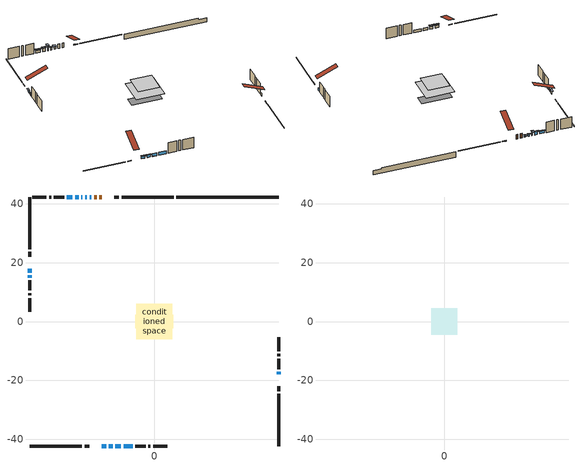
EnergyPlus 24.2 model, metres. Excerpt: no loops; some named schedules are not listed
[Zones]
conditioned space
 floor outside (Floor1 construction): -2.1,-2.1 -2.1,2.1 2.1,2.1 2.1,-2.1 z0.35
 floor adiabatic (AdiabaticFloorConstruction): -6.05,-6.05 -6.05,6.05 6.05,6.05 6.05,-6.05 z2.79
 floor foundation (Slab1 construction): -6.38,-2.31 -6.38,2.31 6.38,2.31 6.38,-2.31 z-2.09
 wall outside (RimJoist1 construction): 6.59,42.26 -11.11,42.26 / -42.26,-42.26 -24.57,-42.26 / -42.26,42.26 -42.26,24.57 / 42.26,-42.26 42.26,-24.57 z0.35:0.65
 wall outside (RimJoist2 construction): -12.04,42.26 -13.64,42.26 / -23.64,-42.26 -22.03,-42.26 / -42.26,23.64 -42.26,22.03 / 42.26,-23.64 42.26,-22.03 z0.35:0.65
 wall outside (AdiabaticWallConstruction 1): -17.84,42.26 -18.63,42.26 / -19.56,42.26 -20.43,42.26 z0.35:2.38
 wall outside (AdiabaticWallConstruction): -21.36,42.26 -21.97,42.26 z0.35:1.27; -22.89,42.26 -23.51,42.26 z0.35:1.37; -17.84,-42.26 -16.31,-42.26 / -15.39,-42.26 -14.16,-42.26 / -42.26,17.84 -42.26,16.62 / 42.26,-17.84 42.26,-17.07 / -42.26,15.69 -42.26,14.93 / -13.24,-42.26 -11.33,-42.26 / -10.4,-42.26 -7.35,-42.26 / -27.82,42.26 -29.65,42.26 z0.35:1.57; -24.43,42.26 -24.74,42.26 z0.35:2.38; -25.67,42.26 -26.89,42.26 z0.35:1.87
 wall outside (Wall1 construction): -30.57,42.26 -34.04,42.26 / -6.42,-42.26 -2.96,-42.26 / -42.26,14 -42.26,10.53 / 42.26,-16.15 42.26,-12.68 z0.35:5.23
 wall outside (Wall2 construction): -34.97,42.26 -35.71,42.26 / -2.03,-42.26 -1.29,-42.26 / -42.26,9.6 -42.26,8.87 / 42.26,-11.75 42.26,-11.01 z0.35:5.23
 wall outside (Wall3 construction): -36.64,42.26 -41.34,42.26 / -0.36,-42.26 4.34,-42.26 / -42.26,7.94 -42.26,3.24 / 42.26,-10.09 42.26,-5.39 z0.35:5.23
 wall foundation (FoundationWall1 construction): 7.52,42.26,-2.09 7.52,42.26,0.35 38.79,42.26,0.35 38.79,42.26,-0.18 42.26,42.26,-0.18 42.26,42.26,-2.09
 window (WindowConstruction 8): -21.36,42.26 -21.97,42.26 z0.35:1.26
 window (WindowConstruction 4): -22.9,42.26 -23.51,42.26 z0.35:1.36
 window (WindowConstruction 5): -17.84,-42.26 -16.31,-42.26 z0.35:1.57
 window (WindowConstruction 6): -15.38,-42.26 -14.17,-42.26 z0.35:1.57
 window (WindowConstruction 7): -42.26,17.84 -42.26,16.62 z0.35:1.57
 window (WindowConstruction 10): 42.26,-17.84 42.26,-17.08 z0.35:1.57
 window (WindowConstruction 11): -42.26,15.69 -42.26,14.93 z0.35:1.57
 window (WindowConstruction 9): -24.43,42.26 -24.74,42.26 z0.35:2.38
 window (WindowConstruction): -13.24,-42.26 -11.33,-42.26 z0.35:1.57
 window (WindowConstruction 1): -10.4,-42.26 -7.35,-42.26 z0.35:1.57
 window (WindowConstruction 2): -25.67,42.26 -26.89,42.26 z0.35:1.87
 window (WindowConstruction 3): -27.82,42.26 -29.65,42.26 z0.35:1.57
 door (Door): -17.84,42.26 -18.63,42.26 z0.35:2.38
 door (Door 1): -19.56,42.26 -20.43,42.26 z0.35:2.38
 ceiling adiabatic (AdiabaticFloorConstruction): 6.05,-6.05 6.05,6.05 -6.05,6.05 -6.05,-6.05 z2.79
attic - vented
 floor to conditioned space (Floor2 construction Reversed): -4.49,-4.49 -4.49,4.49 4.49,4.49 4.49,-4.49 z5.23
 roof outside (Roof1 construction): -16.91,42.26,5.23 -16.91,33.64,8.82 -14.57,33.64,8.82 -14.57,42.26,5.23; -18.77,-42.26,5.23 -18.77,-33.64,8.82 -21.1,-33.64,8.82 -21.1,-42.26,5.23; -42.26,18.77,5.23 -33.64,18.77,8.82 -33.64,21.1,8.82 -42.26,21.1,5.23; 42.26,-18.77,5.23 33.64,-18.77,8.82 33.64,-21.1,8.82 42.26,-21.1,5.23
shading: -22.27,42.26 -21.06,42.26 -21.06,43.48 -22.27,43.48 z1.56; -23.8,42.26 -22.6,42.26 -22.6,42.87 -23.8,42.87 z1.66; -16.02,-42.26 -18.14,-42.26 -18.14,-42.87 -16.02,-42.87 z1.87; -13.87,-42.26 -15.68,-42.26 -15.68,-42.87 -13.87,-42.87 z1.87; -42.26,16.32 -42.26,18.14 -42.87,18.14 -42.87,16.32 z1.87; -25.04,42.26 -24.14,42.26 -24.14,43.48 -25.04,43.48 z2.68; -27.19,42.26 -25.37,42.26 -25.37,42.87 -27.19,42.87 z2.17; -29.94,42.26 -27.52,42.26 -27.52,42.87 -29.94,42.87 z1.87
[Building]
Building 1: Terrain=Suburbs
[Site:Location]
Edmonton Intl AP_AB: Latitude {deg}=53.31; Longitude {deg}=-113.58; Time Zone {hr}=-7; Elevation {m}=723; Keep Site Location Information=Yes
[Site:GroundTemperature:Shallow]
-1.56185, -3.61833, -3.78302, -2.80711, 1.11059, 5.01004, 8.39065, 10.5322, 10.7141, 8.97234, 5.67794, 1.89811
[Site:WaterMainsTemperature]
Calculation Method=Schedule; Temperature Schedule=mains temperature schedule
[Material] Roughness=Rough; Thermal Absorptance=0.9
Name | Thickness {m} | Conductivity {W/m-K} | Density {kg/m3} | Specific Heat {J/kg-K} | Solar Absorptance | Visible Absorptance
asphalt or fiberglass shingles | 0.00635 | 0.162714 | 1121.4 | 1465.45 | 0.4 | 0.4
ceiling loosefill ins | 0.169333 | 0.0480833 | 16.02 | 1046.75 | 0.7 | 0.7
ceiling stud and cavity | 0.1397 | 0.0984332 | 65.682 | 1177.47 | 0.7 | 0.7
concrete 4.0 in. | 0.1016 | 1.803125 | 2242.8 | 837.4 | 0.7 | 0.7
concrete 8.0 in. | 0.2032 | 1.803125 | 2242.8 | 837.4 | 0.7 | 0.7
door material | 0.04445 | 0.053851 | 512.64 | 1214.23 | 0.7 | 0.7
exterior vertical ins | 0.0763264 | 0.029427 | 32.04 | 1214.23 | 0.7 | 0.7
floor covering | 0.0127 | 0.0433444 | 54.468 | 1339.84 | 0.6 | 0.6
floor rigid ins | 0.103632 | 0.029427 | 32.04 | 1214.23 | 0.7 | 0.7
floor rigid ins 1; wall rigid ins 1 | 0.512978 | 0.029427 | 32.04 | 1214.23 | 0.7 | 0.7
floor stud and cavity | 0.1397 | 0.0903414 | 92.3553 | 1139.71 | 0.7 | 0.7
floor stud and cavity 1 | 0.1397 | 1.75129 | 37.0049 | 1207.88 | 0.7 | 0.7
furniture material conditioned space 1 | 0.1524 | 0.115458 | 640.8 | 1214.23 | 0.6 | 0.6
gypsum board | 0.0127 | 0.160291 | 801 | 837.4 | 0.6 | 0.6
gypsum board 1 | 0.0127 | 0.160291 | 801 | 837.4 | 0.7 | 0.7
osb sheathing 0.5 in. | 0.0127 | 0.115458 | 512.64 | 1214.23 | 0.7 | 0.7
osb sheathing 0.75 in. | 0.01905 | 0.115458 | 512.64 | 1214.23 | 0.7 | 0.7
osb sheathing 2.0 in. | 0.0508 | 0.115458 | 512.64 | 1214.23 | 0.7 | 0.7
rim joist rigid ins; wall rigid ins | 0.051816 | 0.029427 | 32.04 | 1214.23 | 0.7 | 0.7
rim joist stud and cavity | 0.0508 | 0.0407728 | 125.044 | 1163.47 | 0.6 | 0.6
rim joist stud and cavity 1 | 0.0508 | 0.0461172 | 125.044 | 1163.47 | 0.6 | 0.6
wall stud and cavity | 0.1397 | 0.181555 | 139.0536 | 1170.24 | 0.7 | 0.7
wall stud and cavity 1 | 0.1397 | 0.222865 | 139.0536 | 1170.24 | 0.7 | 0.7
wall stud and cavity 2 | 0.1397 | 0.196385 | 139.0536 | 1170.24 | 0.7 | 0.7
wall stud and cavity 3 | 0.0889 | 0.380278 | 52.3479 | 1209.89 | 0.7 | 0.7
wall stud and cavity 4 | 0.0889 | 0.391764 | 83.0341 | 1211.67 | 0.7 | 0.7
wood siding | 0.0254 | 0.102417 | 544.68 | 1172.36 | 0.4 | 0.4
wood siding 1; wood siding 2; wood siding 3 | 0.0254 | 0.102417 | 544.68 | 1172.36 | 0.7 | 0.7
[WindowMaterial:SimpleGlazingSystem]
Name | U-Factor {W/m2-K} | Solar Heat Gain Coefficient
WindowMaterial | 2.19966 | 0.56
WindowMaterial 1 | 2.21783 | 0.56
WindowMaterial 2 | 2.17638 | 0.59
WindowMaterial 3 | 2.19795 | 0.58
WindowMaterial 4 | 2.220098 | 0.57
WindowMaterial 5 | 2.23202 | 0.55
WindowMaterial 6 | 2.29278 | 0.53
WindowMaterial 7 | 1.967427 | 0.57
WindowMaterial 8 | 2.05771 | 0.51
WindowMaterial 9 | 2.39384 | 0.48
[Construction]
AdiabaticFloorConstruction: floor stud and cavity 1, floor rigid ins 1, osb sheathing 0.75 in., floor covering
AdiabaticWallConstruction: wood siding 2, wall rigid ins 1, wall stud and cavity 3, gypsum board
AdiabaticWallConstruction 1: wood siding 3, wall rigid ins 1, wall stud and cavity 3, gypsum board
Door; Door 1: door material
Floor1 construction: floor stud and cavity, floor rigid ins, osb sheathing 0.75 in., floor covering
Floor2 construction Reversed: gypsum board, ceiling stud and cavity, ceiling loosefill ins
FoundationWall1 construction: concrete 8.0 in., gypsum board 1
furniture construction conditioned space 1: furniture material conditioned space 1
PartitionWallConstruction: gypsum board, wall stud and cavity 4, gypsum board
RimJoist1 construction: wood siding 1, rim joist rigid ins, osb sheathing 2.0 in., rim joist stud and cavity
RimJoist2 construction: wood siding 1, rim joist rigid ins, osb sheathing 2.0 in., rim joist stud and cavity 1
Roof1 construction: asphalt or fiberglass shingles
Slab1 construction: concrete 4.0 in.
Wall1 construction: wood siding, wall rigid ins, osb sheathing 0.5 in., wall stud and cavity, gypsum board
Wall2 construction: wood siding, wall rigid ins, osb sheathing 0.5 in., wall stud and cavity 1, gypsum board
Wall3 construction: wood siding, wall rigid ins, osb sheathing 0.5 in., wall stud and cavity 2, gypsum board
WindowConstruction: WindowMaterial
WindowConstruction 1: WindowMaterial 1
WindowConstruction 10; WindowConstruction 11: WindowMaterial 9
WindowConstruction 2: WindowMaterial 2
WindowConstruction 3: WindowMaterial 3
WindowConstruction 4: WindowMaterial 4
WindowConstruction 5: WindowMaterial 5
WindowConstruction 6; WindowConstruction 7: WindowMaterial 6
WindowConstruction 8: WindowMaterial 7
WindowConstruction 9: WindowMaterial 8
[Zone] Multiplier=1; Part of Total Floor Area=Yes
Name | Volume {m3}
attic - vented | 46.3764
conditioned space | 548.3
[Space]
Name | Zone | Volume {m3}
attic - vented 1 | attic - vented | 46.3764
conditioned space 1 | conditioned space | 548.3
[ZoneInfiltration:EffectiveLeakageArea]
infil attic - vented 1: Zone or Space=attic - vented 1; Schedule=Always On Discrete; Effective Air Leakage Area {cm2}=2803.13; Stack Coefficient=0.000249903; Wind Coefficient=1.06809e-05
[ZoneMixing]
whole house fan mix: Zone or Space=attic - vented; Schedule=Always On Continuous; Design Flow Rate Calculation Method=Flow/Zone; Design Flow Rate {m3/s}=0; Source Zone or Space=conditioned space
[SurfaceProperty:ExposedFoundationPerimeter]
Slab1: Exposed Perimeter Calculation Method=TotalExposedPerimeter; Total Exposed Perimeter {m}=34.747
[InternalMass] Zone or ZoneList=conditioned space; Space or SpaceList=conditioned space 1
Name | Construction | Surface Area {m2}
furniture mass conditioned space 1 | furniture construction conditioned space 1 | 89.136
partition wall mass | PartitionWallConstruction | 222.84
[Lights]
interior lighting: Zone or ZoneList or Space or SpaceList=conditioned space 1; Schedule=interior lighting schedule; Design Level Calculation Method=LightingLevel; Lighting Level {W}=343.2; Return Air Fraction=0; Fraction Radiant=0.6; Fraction Visible=0.2; Fraction Replaceable=1
[People]
occupants: Zone or ZoneList or Space or SpaceList=conditioned space 1; Number of People Schedule=occupants schedule; Number of People Calculation Method=People; Number of People=3; Fraction Radiant=0.314171; Sensible Heat Fraction=0.56303; Activity Level Schedule=occupants activity schedule; Carbon Dioxide Generation Rate {m3/s-W}=0; Enable ASHRAE 55 Comfort Warnings=No; Mean Radiant Temperature Calculation Type=EnclosureAveraged
[ElectricEquipment] Zone or ZoneList or Space or SpaceList=conditioned space 1; Design Level Calculation Method=EquipmentLevel
Name | Schedule | Design Level {W} | Fraction Latent | Fraction Radiant | Fraction Lost
clothes dryer | clothes dryer schedule | 140.772 | 0.015 | 0.081 | 0.85
clothes washer | clothes washer schedule | 32.1985 | 0.03 | 0.162 | 0.7
cooking range | cooking range schedule | 215.147 | 0.08 | 0.432 | 0.2
dishwasher | dishwasher schedule | 66.8632 | 0.3 | 0.18 | 0.4
fridge | fridge schedule | 72.9452 | 0 | 0.6 | 0
mech vent bath fan 0 | mech vent bath fan 0 schedule | 28.7 | 0 | 0 | 1
mech vent bath fan 1 | mech vent bath fan 1 schedule | 25.1 | 0 | 0 | 1
mech vent bath fan 2 | mech vent bath fan 2 schedule | 25.1 | 0 | 0 | 1
mech vent house fan | mech vent house fan schedule | 0 | 0 | 0 | 1
mech vent house fan cfis | mech vent house fan cfis schedule | 0 | 0 | 0 | 0
mech vent range fan 0 | mech vent range fan 0 schedule | 57 | 0 | 0 | 1
misc plug loads | misc plug loads schedule | 494.7 | 0.045 | 0.513 | 0.1
whole house fan | Always On Discrete | 0 | 0 | 0 | 1
[OtherEquipment] Zone or ZoneList or Space or SpaceList=conditioned space 1; Design Level Calculation Method=EquipmentLevel
Name | Fuel Type | Schedule | Design Level {W} | Fraction Latent | Fraction Radiant | Fraction Lost
clothes dryer 1 | Electricity | clothes dryer schedule | 0 | 0.015 | 0.081 | 0.85
cooking range 1 | Electricity | cooking range schedule | 0 | 0.08 | 0.432 | 0.2
general water use latent | None | general water use schedule | 62.594 | 1 | 0 | 0
general water use sensible | None | general water use schedule | -61.6891 | 0 | 0.6 | 0
mech vent house fan latent load | None | Always On Discrete | 0 | 1 | 0 | 0
mech vent house fan sensible load | None | Always On Discrete | 0 | 0 | 0 | 0
water heater energy adjustment1 | NaturalGas | Always On Discrete | 0.01 | 0 | 0 | 1
[ZoneInfiltration:DesignFlowRate] Zone or ZoneList or Space or SpaceList=conditioned space 1; Schedule=Always On Discrete; Design Flow Rate Calculation Method=Flow/Zone; Design Flow Rate {m3/s}=0
infil flow; natural vent flow; whole house fan flow
[AvailabilityManager:Scheduled]
central ac and furnace airloop Availability Manager: Schedule=Always On Discrete
[Foundation:Kiva]
Foundation Kiva 1: Initial Indoor Air Temperature {C}=18; Wall Height Above Grade {m}=0.349971; Wall Depth Below Slab {m}=0.2032; Custom Block Material Name 1=exterior vertical ins; Custom Block Depth 1 {m}=2.43998; Custom Block X Position 1 {m}=0.2159; Custom Block Z Position 1 {m}=0
[Foundation:Kiva:Settings]
Soil Conductivity {W/m-K}=0.849921; Soil Density {kg/m3}=1842.3; Soil Specific Heat {J/kg-K}=418.7; Ground Solar Absorptivity=0.9; Ground Thermal Absorptivity=0.9; Ground Surface Roughness {m}=0.03; Far-Field Width {m}=40; Deep-Ground Boundary Condition=ZeroFlux; Deep-Ground Depth {m}=40; Minimum Cell Dimension {m}=0.2; Maximum Cell Growth Coefficient=3; Simulation Timestep=Timestep
[Exterior:Lights]
exterior lighting: Schedule=exterior lighting schedule; Design Level {W}=75.6
[EnergyManagementSystem:GlobalVariable]
central_ac_and_furnace_airloop_Fan_RTF
infil_program_Qfan
infil_program_Qinf
natural_vent_program_Qnv
natural_vent_program_Qwhf
[EnergyManagementSystem:Sensor]
Name | Output:Variable or Output:Meter Index Key | Output:Variable or Output:Meter
airflow_gain | infil flow | Infiltration Sensible Heat Gain Energy
airflow_gain_1 | natural vent flow | Infiltration Sensible Heat Gain Energy
airflow_gain_2 | whole house fan flow | Infiltration Sensible Heat Gain Energy
airflow_loss | infil flow | Infiltration Sensible Heat Loss Energy
airflow_loss_1 | natural vent flow | Infiltration Sensible Heat Loss Energy
airflow_loss_2 | whole house fan flow | Infiltration Sensible Heat Loss Energy
clg_load_cond |  | Cooling:EnergyTransfer:Zone:CONDITIONED SPACE
clg_sp_s; clg_sp_s_1 | cooling setpoint | Schedule Value
clothes_dryer_exhaust_0_sch_s | clothes dryer exhaust 0 schedule | Schedule Value
cool_season | cooling season schedule | Schedule Value
htg_load_cond |  | Heating:EnergyTransfer:Zone:CONDITIONED SPACE
htg_sp_s; htg_sp_s_1 | heating setpoint | Schedule Value
ig_ee_conv | clothes dryer | Electric Equipment Convective Heating Energy
ig_ee_conv_2 | cooking range | Electric Equipment Convective Heating Energy
ig_ee_conv_4 | fridge | Electric Equipment Convective Heating Energy
ig_ee_conv_5 | misc plug loads | Electric Equipment Convective Heating Energy
ig_ee_conv_6 | whole house fan | Electric Equipment Convective Heating Energy
ig_ee_rad | clothes dryer | Electric Equipment Radiant Heating Energy
ig_ee_rad_2 | cooking range | Electric Equipment Radiant Heating Energy
ig_ee_rad_4 | fridge | Electric Equipment Radiant Heating Energy
ig_ee_rad_5 | misc plug loads | Electric Equipment Radiant Heating Energy
ig_ee_rad_6 | whole house fan | Electric Equipment Radiant Heating Energy
ig_lgt_conv | interior lighting | Lights Convective Heating Energy
ig_lgt_rad | interior lighting | Lights Radiant Heating Energy
ig_lgt_vis | interior lighting | Lights Visible Radiation Heating Energy
ig_oe_conv | clothes dryer 1 | Other Equipment Convective Heating Energy
ig_oe_conv_1 | cooking range 1 | Other Equipment Convective Heating Energy
ig_oe_conv_2 | general water use latent | Other Equipment Convective Heating Energy
ig_oe_conv_3 | general water use sensible | Other Equipment Convective Heating Energy
ig_oe_conv_4 | water heater energy adjustment1 | Other Equipment Convective Heating Energy
ig_oe_rad | clothes dryer 1 | Other Equipment Radiant Heating Energy
ig_oe_rad_1 | cooking range 1 | Other Equipment Radiant Heating Energy
ig_oe_rad_2 | general water use latent | Other Equipment Radiant Heating Energy
ig_oe_rad_3 | general water use sensible | Other Equipment Radiant Heating Energy
ig_oe_rad_4 | water heater energy adjustment1 | Other Equipment Radiant Heating Energy
ig_ppl_conv | occupants | People Convective Heating Energy
ig_ppl_rad | occupants | People Radiant Heating Energy
im_conv | furniture mass conditioned space 1 | Surface Inside Face Convection Heat Gain Energy
im_conv_1 | partition wall mass | Surface Inside Face Convection Heat Gain Energy
im_ig | furniture mass conditioned space 1 | Surface Inside Face Internal Gains Radiation Heat Gain Energy
im_ig_1 | partition wall mass | Surface Inside Face Internal Gains Radiation Heat Gain Energy
im_lgt | furniture mass conditioned space 1 | Surface Inside Face Lights Radiation Heat Gain Energy
im_lgt_1 | partition wall mass | Surface Inside Face Lights Radiation Heat Gain Energy
im_sol | furniture mass conditioned space 1 | Surface Inside Face Solar Radiation Heat Gain Energy
im_sol_1 | partition wall mass | Surface Inside Face Solar Radiation Heat Gain Energy
im_surf | furniture mass conditioned space 1 | Surface Inside Face Net Surface Thermal Radiation Heat Gain Energy
im_surf_1 | partition wall mass | Surface Inside Face Net Surface Thermal Radiation Heat Gain Energy
mech_vent_bath_fan_0_sch_s | mech vent bath fan 0 schedule | Schedule Value
mech_vent_bath_fan_1_sch_s | mech vent bath fan 1 schedule | Schedule Value
mech_vent_bath_fan_2_sch_s | mech vent bath fan 2 schedule | Schedule Value
mech_vent_range_fan_0_sch_s | mech vent range fan 0 schedule | Schedule Value
mv_conv | mech vent bath fan 0 | Electric Equipment Convective Heating Energy
mv_conv_1 | mech vent bath fan 1 | Electric Equipment Convective Heating Energy
mv_conv_2 | mech vent bath fan 2 | Electric Equipment Convective Heating Energy
mv_conv_3 | mech vent house fan | Electric Equipment Convective Heating Energy
mv_conv_4 | mech vent house fan cfis | Electric Equipment Convective Heating Energy
mv_conv_5 | mech vent range fan 0 | Electric Equipment Convective Heating Energy
mv_conv_6 | mech vent house fan latent load | Other Equipment Convective Heating Energy
mv_conv_7 | mech vent house fan sensible load | Other Equipment Convective Heating Energy
mv_rad | mech vent bath fan 0 | Electric Equipment Radiant Heating Energy
mv_rad_1 | mech vent bath fan 1 | Electric Equipment Radiant Heating Energy
mv_rad_2 | mech vent bath fan 2 | Electric Equipment Radiant Heating Energy
mv_rad_3 | mech vent house fan | Electric Equipment Radiant Heating Energy
mv_rad_4 | mech vent house fan cfis | Electric Equipment Radiant Heating Energy
mv_rad_5 | mech vent range fan 0 | Electric Equipment Radiant Heating Energy
mv_rad_6 | mech vent house fan latent load | Other Equipment Radiant Heating Energy
mv_rad_7 | mech vent house fan sensible load | Other Equipment Radiant Heating Energy
natural_vent_s | natural vent schedule | Schedule Value
out_pb_s |  | Site Outdoor Air Barometric Pressure
out_wt_s |  | Site Outdoor Air Humidity Ratio
site_vw_s |  | Site Wind Speed
ss_back_out | Window1 | Surface Window Shortwave from Zone Back Out Window Heat Transfer Rate
ss_back_out_1 | Window10 | Surface Window Shortwave from Zone Back Out Window Heat Transfer Rate
ss_back_out_10 | Window5 | Surface Window Shortwave from Zone Back Out Window Heat Transfer Rate
ss_back_out_11 | Window7 | Surface Window Shortwave from Zone Back Out Window Heat Transfer Rate
ss_back_out_2 | Window11 | Surface Window Shortwave from Zone Back Out Window Heat Transfer Rate
ss_back_out_3 | Window12 | Surface Window Shortwave from Zone Back Out Window Heat Transfer Rate
ss_back_out_4 | Window13 | Surface Window Shortwave from Zone Back Out Window Heat Transfer Rate
ss_back_out_5 | Window14 | Surface Window Shortwave from Zone Back Out Window Heat Transfer Rate
ss_back_out_6 | Window15 | Surface Window Shortwave from Zone Back Out Window Heat Transfer Rate
ss_back_out_7 | Window2 | Surface Window Shortwave from Zone Back Out Window Heat Transfer Rate
ss_back_out_8 | Window3 | Surface Window Shortwave from Zone Back Out Window Heat Transfer Rate
ss_back_out_9 | Window4 | Surface Window Shortwave from Zone Back Out Window Heat Transfer Rate
ss_conv | Door1 | Surface Inside Face Convection Heat Gain Energy
ss_conv_1 | Door2 | Surface Inside Face Convection Heat Gain Energy
ss_conv_10 | Window3 | Surface Inside Face Convection Heat Gain Energy
ss_conv_11 | Window4 | Surface Inside Face Convection Heat Gain Energy
ss_conv_12 | Window5 | Surface Inside Face Convection Heat Gain Energy
ss_conv_13 | Window7 | Surface Inside Face Convection Heat Gain Energy
ss_conv_2 | Window1 | Surface Inside Face Convection Heat Gain Energy
ss_conv_3 | Window10 | Surface Inside Face Convection Heat Gain Energy
ss_conv_4 | Window11 | Surface Inside Face Convection Heat Gain Energy
ss_conv_5 | Window12 | Surface Inside Face Convection Heat Gain Energy
ss_conv_6 | Window13 | Surface Inside Face Convection Heat Gain Energy
ss_conv_7 | Window14 | Surface Inside Face Convection Heat Gain Energy
ss_conv_8 | Window15 | Surface Inside Face Convection Heat Gain Energy
ss_conv_9 | Window2 | Surface Inside Face Convection Heat Gain Energy
ss_ig | Door1 | Surface Inside Face Internal Gains Radiation Heat Gain Energy
ss_ig_1 | Door2 | Surface Inside Face Internal Gains Radiation Heat Gain Energy
ss_ig_10 | Window3 | Surface Inside Face Internal Gains Radiation Heat Gain Energy
ss_ig_11 | Window4 | Surface Inside Face Internal Gains Radiation Heat Gain Energy
ss_ig_12 | Window5 | Surface Inside Face Internal Gains Radiation Heat Gain Energy
ss_ig_13 | Window7 | Surface Inside Face Internal Gains Radiation Heat Gain Energy
ss_ig_2 | Window1 | Surface Inside Face Internal Gains Radiation Heat Gain Energy
ss_ig_3 | Window10 | Surface Inside Face Internal Gains Radiation Heat Gain Energy
ss_ig_4 | Window11 | Surface Inside Face Internal Gains Radiation Heat Gain Energy
ss_ig_5 | Window12 | Surface Inside Face Internal Gains Radiation Heat Gain Energy
ss_ig_6 | Window13 | Surface Inside Face Internal Gains Radiation Heat Gain Energy
ss_ig_7 | Window14 | Surface Inside Face Internal Gains Radiation Heat Gain Energy
ss_ig_8 | Window15 | Surface Inside Face Internal Gains Radiation Heat Gain Energy
ss_ig_9 | Window2 | Surface Inside Face Internal Gains Radiation Heat Gain Energy
ss_lgt | Door1 | Surface Inside Face Lights Radiation Heat Gain Energy
ss_lgt_1 | Door2 | Surface Inside Face Lights Radiation Heat Gain Energy
ss_sol | Door1 | Surface Inside Face Solar Radiation Heat Gain Energy
ss_sol_1 | Door2 | Surface Inside Face Solar Radiation Heat Gain Energy
ss_surf | Door1 | Surface Inside Face Net Surface Thermal Radiation Heat Gain Energy
ss_surf_1 | Door2 | Surface Inside Face Net Surface Thermal Radiation Heat Gain Energy
ss_surf_10 | Window3 | Surface Inside Face Net Surface Thermal Radiation Heat Gain Energy
ss_surf_11 | Window4 | Surface Inside Face Net Surface Thermal Radiation Heat Gain Energy
ss_surf_12 | Window5 | Surface Inside Face Net Surface Thermal Radiation Heat Gain Energy
ss_surf_13 | Window7 | Surface Inside Face Net Surface Thermal Radiation Heat Gain Energy
ss_surf_2 | Window1 | Surface Inside Face Net Surface Thermal Radiation Heat Gain Energy
ss_surf_3 | Window10 | Surface Inside Face Net Surface Thermal Radiation Heat Gain Energy
ss_surf_4 | Window11 | Surface Inside Face Net Surface Thermal Radiation Heat Gain Energy
ss_surf_5 | Window12 | Surface Inside Face Net Surface Thermal Radiation Heat Gain Energy
ss_surf_6 | Window13 | Surface Inside Face Net Surface Thermal Radiation Heat Gain Energy
ss_surf_7 | Window14 | Surface Inside Face Net Surface Thermal Radiation Heat Gain Energy
ss_surf_8 | Window15 | Surface Inside Face Net Surface Thermal Radiation Heat Gain Energy
ss_surf_9 | Window2 | Surface Inside Face Net Surface Thermal Radiation Heat Gain Energy
ss_trans_in | Window1 | Surface Window Transmitted Solar Radiation Rate
ss_trans_in_1 | Window10 | Surface Window Transmitted Solar Radiation Rate
ss_trans_in_10 | Window5 | Surface Window Transmitted Solar Radiation Rate
ss_trans_in_11 | Window7 | Surface Window Transmitted Solar Radiation Rate
ss_trans_in_2 | Window11 | Surface Window Transmitted Solar Radiation Rate
ss_trans_in_3 | Window12 | Surface Window Transmitted Solar Radiation Rate
ss_trans_in_4 | Window13 | Surface Window Transmitted Solar Radiation Rate
ss_trans_in_5 | Window14 | Surface Window Transmitted Solar Radiation Rate
ss_trans_in_6 | Window15 | Surface Window Transmitted Solar Radiation Rate
ss_trans_in_7 | Window2 | Surface Window Transmitted Solar Radiation Rate
ss_trans_in_8 | Window3 | Surface Window Transmitted Solar Radiation Rate
ss_trans_in_9 | Window4 | Surface Window Transmitted Solar Radiation Rate
ss_trans_out | Window1 | Surface Inside Face Initial Transmitted Diffuse Transmitted Out Window Solar Radiation Rate
ss_trans_out_1 | Window10 | Surface Inside Face Initial Transmitted Diffuse Transmitted Out Window Solar Radiation Rate
ss_trans_out_10 | Window5 | Surface Inside Face Initial Transmitted Diffuse Transmitted Out Window Solar Radiation Rate
ss_trans_out_11 | Window7 | Surface Inside Face Initial Transmitted Diffuse Transmitted Out Window Solar Radiation Rate
ss_trans_out_2 | Window11 | Surface Inside Face Initial Transmitted Diffuse Transmitted Out Window Solar Radiation Rate
